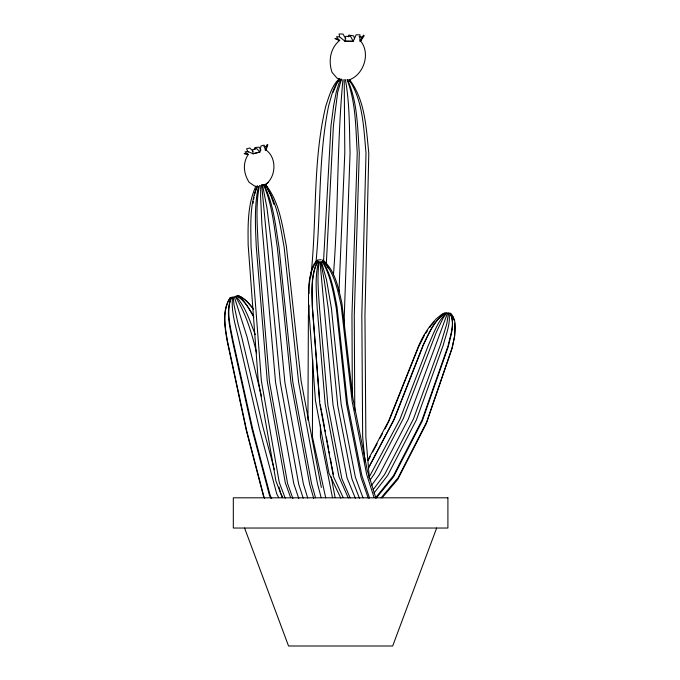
<?xml version="1.0" encoding="UTF-8"?>
<svg xmlns="http://www.w3.org/2000/svg" width="680" height="680" viewBox="0 0 680 680"><rect width="100%" height="100%" fill="white"/><g stroke="black" fill="none" stroke-linecap="round" stroke-linejoin="round"><path stroke-width="1.02" d="M320.433 425.008L320.416 436.619L332.503 497.794M307.921 420.121L308.397 315.571L309.051 305.031M312.69 359.592L312.409 436.688L325.712 497.845M233.266 296.888L233.971 304.759L237.983 323.527L241.995 338.215L262.888 426.887L274.354 469.685M338.98 291.593L344.811 152.719L344.216 79.611M333.464 274.754C338.495 209.831 336.838 144.441 342.933 79.636M326.315 264.12L333.404 125.791L337.688 92.157L341.343 79.628M323.552 261.103L330.981 125.936L333.625 105.706L336.234 92.234L339.346 82.169L341.199 78.829M315.979 262.225C321.062 210.205 318.155 157.139 328.652 105.74C331.44 96.517 333.293 86.275 339.855 78.837M310.82 276.582C317.152 219.938 312.443 161.67 325.822 105.953C329.086 96.534 331.627 85.986 339.091 78.897M260.746 185.436L260.601 196.163L261.902 224.68L275.527 382.135L293.777 483.59L298.8 498.576M264.469 185.308C276.097 178.024 277.457 158.159 266.024 150.008L266.475 146.2L263.798 146.693M254.72 149.532L254.966 147.543L259.097 147.16L260.984 150.11M309.145 285.302C310.514 276.87 310.53 266.679 317.101 260.363M253.062 203.439L253.368 201.407M253.682 199.376L253.997 197.344M319.132 261.834C316.837 277.576 318.554 293.607 319.634 309.383L327.913 405.518L341.802 478.499L350.192 497.973M258.238 187.221C254.209 206.703 255.4 226.797 256.267 246.534L267.282 381.378L285.32 482.817L290.64 497.615M232.611 297.024C230.869 311.159 235.552 325.286 238.646 338.938L259.123 427.703L276.769 493.952L278.707 497.658M254.303 195.313L256.827 186.923M259.479 185.428C255.34 205.674 257.44 226.669 258.247 247.163L269.501 382.083L287.598 483.539L292.893 498.525M318.665 261.545C314.678 276.599 316.438 292.536 317.177 307.896L325.159 403.852L338.971 476.782L348.271 497.921M266.024 150.008L267.835 144.84L267.129 144.517L265.404 150.493L264.137 145.112L260.942 146.005L259.938 152.022L253.011 153.893L252.645 149.659L256.692 148.563L259.938 152.022L252.832 153.697L247.715 151.402L245.038 151.895L248.259 154.538C242.369 163.191 243.661 173.91 249.169 182.333L254.592 186.022L258.392 186.745M436.654 528.037L392.683 646L288.55 646L244.579 528.037M447.618 312.894L408.255 419.237L379.312 474.742L371.356 485.673M388.407 422.356L418.285 347.48L424.507 335.129M349.469 79.79C363.868 74.409 370.753 53.346 360.621 41.046L362.253 36.967L359.1 36.762M255.629 186.745C247.452 204.927 247.928 225.522 248.157 245.047L258.162 379.703L275.961 481.1L282.37 497.709M348.194 36.873L348.916 35.08L353.685 35.895L354.603 38.777M333.055 92.353L337.034 83.155M231.514 297.313C225.964 310.99 230.341 326.519 232.976 340.408L252.748 429.361L270.232 495.652L271.771 498.414M368.721 467.356L393.644 420.147L422.943 345.517C428.545 333.829 434.095 320.654 445.102 313.055M368.416 468.188L394.306 419.161L423.529 344.632C429.037 333.234 434.325 320.17 445.221 312.885M367.752 460.343L388.858 420.537L418.684 345.856A86.326 82.467 -89.7 0 1 436.356 318.784L441.583 314.475L444.287 313.123M368.279 460.343L370.243 456.637M372.7 452.004L377.12 443.666M380.06 438.107L382.517 433.475M384.974 428.842L387.914 423.283M231.395 297.304C225.463 310.845 229.78 326.51 232.364 340.382L252.059 429.326L269.526 495.618L271.074 498.381M317.73 261.494C310.692 275.604 312.077 292.315 312.35 307.624L319.736 403.546L333.412 476.476L343.204 497.633M257.465 185.674C249.262 204.51 250.877 226.075 251.022 246.185L261.383 380.978L279.267 482.409L285.226 498.21M317.73 261.162C310.505 274.695 312.154 291.1 312.341 305.915L319.719 401.625M229.865 298.962L230.911 297.381M360.621 41.046L364.208 35.76L363.528 35.105L359.788 41.293L359.992 34.799L356.142 34.799L353.2 41.293L344.862 41.327L345.729 36.389L350.6 36.371L353.2 41.293L344.717 41.046L339.66 36.907L336.498 36.703L339.311 40.698C330.072 48.663 328.338 61.115 331.976 72.25L336.949 78.064L341.003 80.036M369.01 477.394L399.933 419.305L428.545 344.769C433.5 333.803 437.571 321.623 446.19 312.911M425.671 333.438L427.405 330.905M429.717 327.53L430.882 325.848M370.013 480.131L374.229 474.087L403.3 418.591L436.364 332.129L443.258 317.857L446.769 312.783M373.159 489.651L384.616 474.495L413.423 418.99L440.555 344.488L446.819 323.705L448.511 312.851M337.433 82.237L339.524 79.543M373.991 493.068L387.651 475.481L416.381 419.951L443.19 345.346C445.791 334.9 450.798 323.926 449.021 313.021M375.522 497.845L393.388 475.787L421.974 420.249L448.162 345.61C450.228 335.385 455.506 322.923 449.981 313.072M376.329 497.956L393.558 476.833L422.144 421.277L448.315 346.519C450.483 336.03 455.575 323.374 450.007 313.25M316.625 261.791L317.917 260.202M315.843 262.574L317.458 260.678M381.098 497.819L398.183 477.606L426.649 422.025L452.327 347.183C454.435 336.566 458.745 322.515 450.789 313.378M431.536 325.074L434.171 321.971M382.058 497.879L397.724 479.476L426.207 423.844L451.928 348.806L454.614 336.311L454.529 323.119M316.846 261.248L318.053 259.879M316.982 260.958C307.471 273.105 308.618 290.232 308.507 304.844L315.418 400.418L328.975 473.263L340.782 498.108M265.54 184.493L268.082 182.58M442.374 314.475L444.21 313.429M318.997 259.879L321.274 259.675M247.393 153.825L244.145 153.62L248.166 154.403M339.83 40.316L334.968 38.471L339.422 40.621M237.328 295.698L240.031 296.947M236.954 295.851C244.808 300.195 249.144 308.703 253.58 316.157M236.912 295.894C244.987 300.551 249.297 309.485 253.886 317.22M323.425 260.55C335.325 270.988 338.368 288.039 341.827 302.745L352.852 398.055L367.387 470.84L375.836 497.989M322.685 260.015L325.703 263.16M322.685 260.346L324.564 262.029M235.824 296.183C245.642 306.841 249.968 321.368 255.238 334.577M323.306 261.146C334.526 273.113 337.773 290.309 341.216 305.813L352.155 401.506L366.673 474.377L374.094 497.649M322.957 260.839L325.014 262.846L328.219 267.954M253.045 151.224L249.773 147.985L246.576 148.877L248.115 152.328M349.46 79.569C365.304 100.206 366.205 128.393 368.798 153.297L364.947 315.571L365.865 437.019L369.35 477.938M265.217 184.237C279.387 201.391 282.251 225.012 286.39 246.168L301.121 380.962L321.334 487.475M252.127 307.36L246.5 301.036L240.762 296.701L237.77 295.545C244.486 297.908 249.373 303.654 253.512 309.204M265.251 184.696L267.019 186.737M348.857 79.509C363.256 100.725 363.613 128.299 366.019 153.008L361.828 315.24L362.661 436.688L365.007 461.89M264.784 184.424C277.618 202.555 280.194 225.845 284.138 247.154L298.588 382.067L317.441 483.522L321.19 497.726M349.019 80.215L350.608 82.237M265.124 185.036L266.832 187.221L270.98 195.797L273.861 204.306M235.237 296.37C245.999 313.523 251.889 333.438 256.589 352.997M322.49 261.307C331.475 274.626 333.914 291.193 336.991 306.646L347.421 402.45L361.811 475.346L369.546 498.04M322.354 261.63C330.743 275.723 333.276 292.459 336.294 308.337L346.63 404.345L361.003 477.292L368.288 498.279M347.48 79.662C357.833 102.391 357.501 128.469 359.303 152.957L354.28 315.18L354.773 410.219M263.789 184.433C273.624 203.762 275.57 226.075 279.004 247.197L292.825 382.126L311.525 483.582L315.528 497.777M264.656 498.448L263.594 496.663L246.279 430.338L227.213 341.284C224.8 327.131 221.578 310.08 230.401 297.483C221.96 310.386 225.063 327.267 227.562 341.538L246.67 430.618L263.993 496.952M345.788 38.845L342.958 34L339.107 34L339.55 36.762M347.021 79.628C356.107 102.697 355.649 128.384 357.238 152.796L351.959 315.001L352.35 396.312M263.475 184.535C272.212 204.374 274.116 226.5 277.363 247.724L290.981 382.712L309.629 484.185L313.718 498.363M282.498 496.842L280.636 493.119L278.995 487.008M355.376 498.304L347.021 477.793L333.004 404.838L320.008 261.715M321.411 261.63L326.485 279.642L331.415 308.32L341.156 404.32L355.385 477.267L363.01 497.819M359.457 498.244L351.9 478.796L337.764 405.815L328.398 309.647L324.317 280.594L320.832 261.885M452.676 316.412L454.206 320.365M234.234 296.616L247.019 336.812L261.528 396.5M303.186 498.151L298.707 484.194L280.33 382.712L261.647 184.535M307.725 498.058L303.374 483.871L284.877 382.406L271.932 247.452L266.951 207.808L262.429 184.484M345.398 79.636C349.758 103.725 349.325 128.435 350.064 152.83L343.935 325.601M331.202 476.892L335.147 497.641M320.305 404.753L321.283 409.955M321.674 412.037L324.606 427.652M324.998 429.734L325.389 431.817M326.357 437.027L327.335 442.229M327.726 444.312L328.703 449.514M329.094 451.596L329.486 453.679M330.463 458.889L331.44 464.091M331.832 466.174L333.396 474.504M309.009 286.339L309.06 293.539M447.908 497.811L233.316 497.811L233.316 528.037L447.908 528.037L447.908 497.811"/></g></svg>
